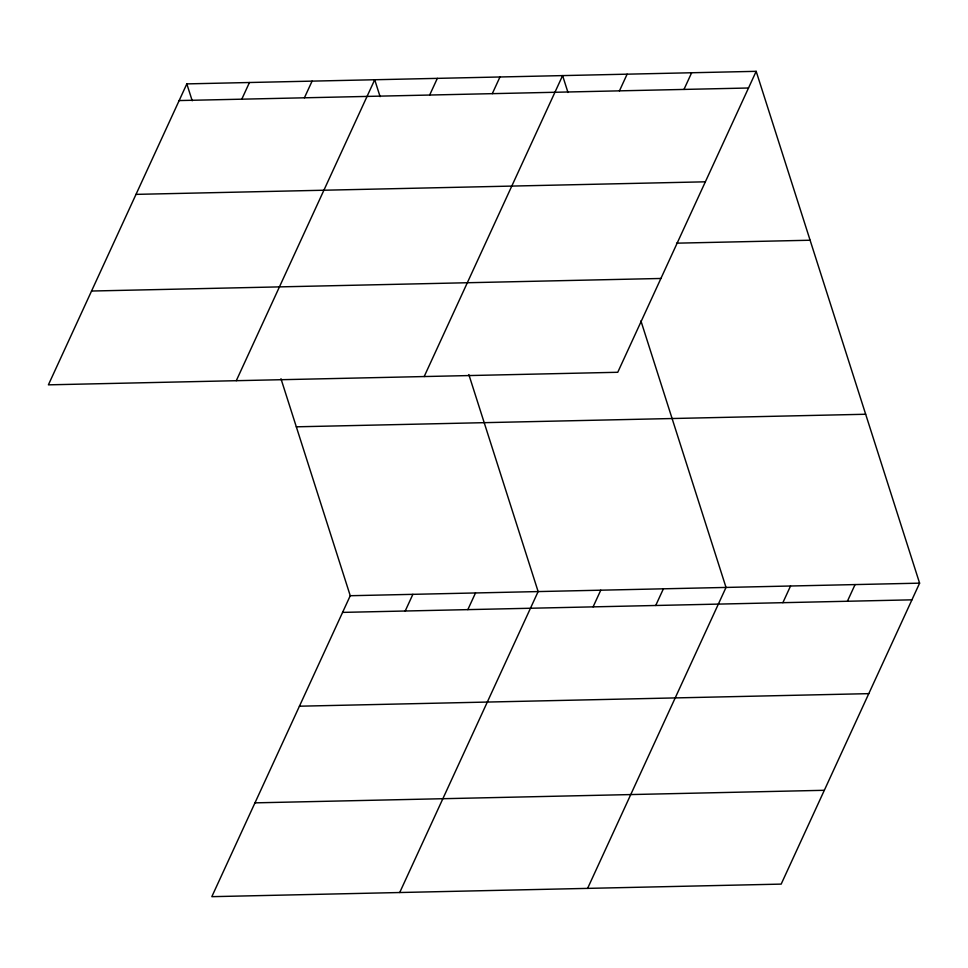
<?xml version="1.0" encoding="UTF-8"?>
<svg xmlns="http://www.w3.org/2000/svg" width="968" height="968" viewBox="0 0 968 968"><rect width="100%" height="100%" fill="white"/><g stroke="black" fill="none" stroke-linecap="round" stroke-linejoin="round"><path stroke-width="1.45" d="M186.824 83.889L48.4 384.841L617.753 372.281L756.177 71.329L186.824 83.889L192.221 100.781M241.782 99.184L249.454 82.51M304.412 97.804L312.083 81.13M236.289 380.702L374.713 79.751L380.097 96.643M429.671 95.033L437.342 78.36M492.301 93.654L499.972 76.98M424.178 376.552L562.602 75.601L567.986 92.492M280.962 378.718L350.247 595.719L211.823 896.67L781.176 884.111L919.6 583.159L756.177 71.329M619.459 90.847L627.119 74.173M405.205 611.014L412.876 594.34M683.977 89.431L691.648 72.757M467.834 609.634L475.506 592.961M399.711 892.52L538.135 591.569L468.839 374.568M593.094 606.863L600.765 590.19M655.723 605.484L663.395 588.81M587.6 888.382L726.024 587.431L640.925 320.904M782.882 602.677L790.541 586.003M847.399 601.249L855.071 584.575M179.153 100.563L748.506 88.003M136.004 194.374L705.357 181.815M676.547 243.174L810.107 240.233M91.549 291.029L660.902 278.469M296.317 426.815L865.67 414.256M350.247 595.719L919.6 583.159M342.575 612.393L911.929 599.833M299.427 706.204L868.78 693.645M254.971 802.859L824.325 790.299"/></g></svg>
